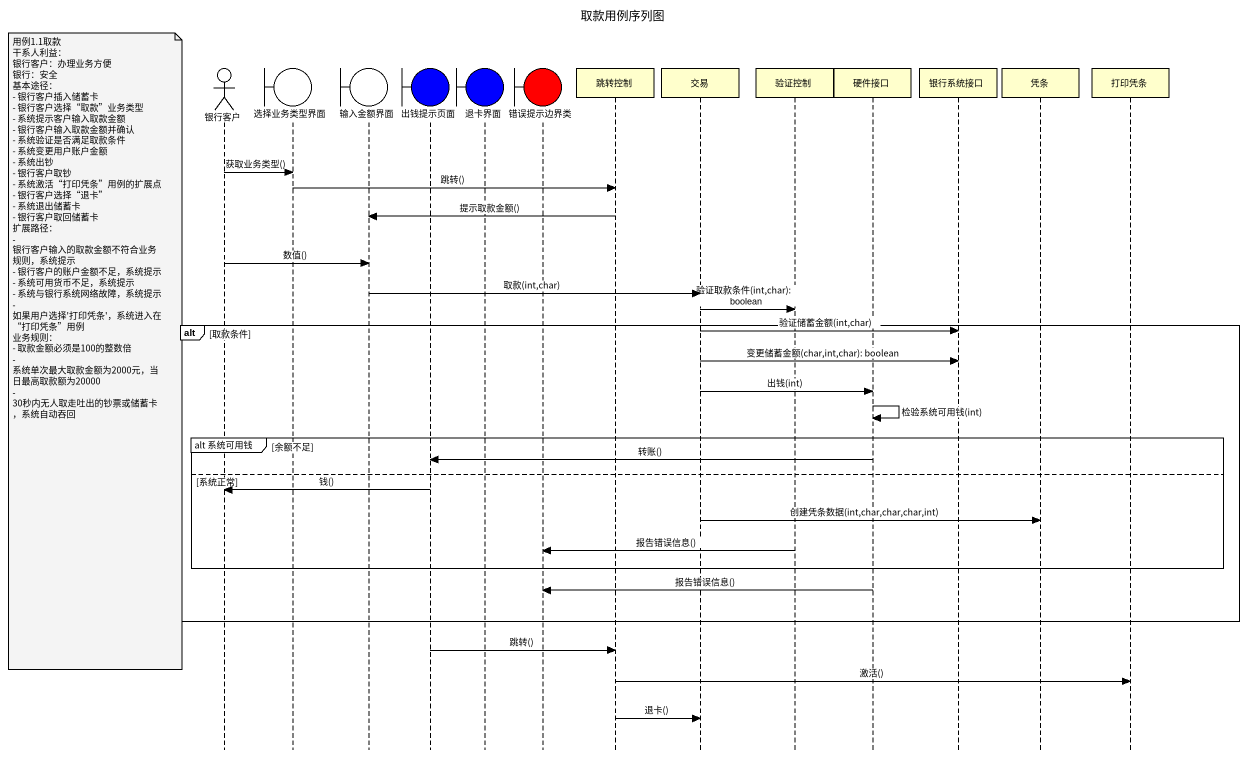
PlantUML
@startuml
title 取款用例序列图
hide footbox
actor 银行客户
boundary 选择业务类型界面 #FFFFFF
boundary 输入金额界面 #FFFFFF
boundary 出钱提示页面 #0000FF
boundary 退卡界面 #0000FF
boundary 错误提示边界类 #FF0000
participant 跳转控制
participant 交易
participant 验证控制
participant 硬件接口
participant 银行系统接口
participant 凭条
participant 打印凭条

银行客户 -> 选择业务类型界面 : 获取业务类型()
选择业务类型界面 -> 跳转控制 : 跳转()
跳转控制 -> 输入金额界面 : 提示取款金额()
银行客户 -> 输入金额界面 : 数值()
输入金额界面 -> 交易 : 取款(int,char)
交易 -> 验证控制 : 验证取款条件(int,char): boolean
alt 取款条件
  交易 -> 银行系统接口 : 验证储蓄金额(int,char)
  note left of 银行客户
    用例1.1取款
    干系人利益：
    银行客户：办理业务方便
    银行：安全
    基本途径：
    - 银行客户插入储蓄卡
    - 银行客户选择“取款”业务类型
    - 系统提示客户输入取款金额
    - 银行客户输入取款金额并确认
    - 系统验证是否满足取款条件
    - 系统变更用户账户金额
    - 系统出钞
    - 银行客户取钞
    - 系统激活“打印凭条”用例的扩展点
    - 银行客户选择“退卡”
    - 系统退出储蓄卡
    - 银行客户取回储蓄卡
    扩展路径：
    - 银行客户输入的取款金额不符合业务规则，系统提示
    - 银行客户的账户金额不足，系统提示
    - 系统可用货币不足，系统提示
    - 系统与银行系统网络故障，系统提示
    - 如果用户选择'打印凭条'，系统进入在“打印凭条”用例
    业务规则：
    - 取款金额必须是100的整数倍
    - 系统单次最大取款金额为2000元，当日最高取款额为20000
    - 30秒内无人取走吐出的钞票或储蓄卡，系统自动吞回
  end note
  交易 -> 银行系统接口 : 变更储蓄金额(char,int,char): boolean
  交易 -> 硬件接口 : 出钱(int)
  硬件接口 -> 硬件接口 : 检验系统可用钱(int)
  group alt 系统可用钱 [余额不足]
    硬件接口 -> 出钱提示页面 : 转账()
  else 系统正常
    出钱提示页面 -> 银行客户 : 钱()
    交易 -> 凭条 : 创建凭条数据(int,char,char,char,int)
    验证控制 -> 错误提示边界类 : 报告错误信息()
  end
  硬件接口 -> 错误提示边界类 : 报告错误信息()
end
出钱提示页面 -> 跳转控制 : 跳转()
跳转控制 -> 打印凭条 : 激活()
跳转控制 -> 交易 : 退卡()
@enduml
